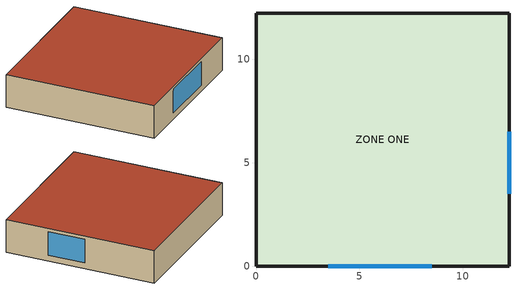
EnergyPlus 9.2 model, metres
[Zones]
ZONE ONE
 floor adiabatic (FLOOR): 12.24,0 0,0 0,12.24 12.24,12.24 z0
 wall outside (R13WALL): 0,0 12.24,0 12.24,12.24 0,12.24 0,0 z0:2.75
 window x2 (DoubleClear): 3.5,0 8.5,0 / 12.24,3.5 12.24,6.5 z0.5:2.5
 roof outside (ROOF31): 0,12.24 0,0 12.24,0 12.24,12.24 z2.75
[Building]
Simple One Zone w Windows: North Axis {deg}=0; Terrain=City; Loads Convergence Tolerance Value=0.04; Temperature Convergence Tolerance Value {deltaC}=0.004; Solar Distribution=MinimalShadowing; Maximum Number of Warmup Days=30; Minimum Number of Warmup Days=6
[Site:Location]
Turin: Latitude {deg}=45.22; Longitude {deg}=7.65; Time Zone {hr}=1; Elevation {m}=287
[Site:GroundTemperature:BuildingSurface]
18.89, 18.92, 19.02, 19.12, 19.21, 19.23, 19.07, 19.32, 19.09, 19.21, 19.13, 18.96
[Construction]
R13WALL: M01 100mm brick, I02 50mm insulation board, F04 Wall air space resistance, M01 100mm brick, G01a 19mm gypsum board
FLOOR: F16 Acoustic tile, F05 Ceiling air space resistance, M14a 100mm heavyweight concrete
ROOF31: M14a 100mm heavyweight concrete, F05 Ceiling air space resistance, F16 Acoustic tile
[Material]
Name | Roughness | Thickness {m} | Conductivity {W/m-K} | Density {kg/m3} | Specific Heat {J/kg-K}
F16 Acoustic tile | MediumSmooth | 0.0191 | 0.06 | 368 | 590
G01a 19mm gypsum board | MediumSmooth | 0.019 | 0.16 | 800 | 1090
I02 50mm insulation board | MediumRough | 0.0508 | 0.03 | 43 | 1210
M01 100mm brick | MediumRough | 0.1016 | 0.89 | 1920 | 790
M14a 100mm heavyweight concrete | MediumRough | 0.1016 | 1.95 | 2240 | 900
[Material:AirGap]
Name | Thermal Resistance {m2-K/W}
F04 Wall air space resistance | 0.15
F05 Ceiling air space resistance | 0.18
[Construction:WindowDataFile]
DoubleClear: C:\EnergyPlusV9-2-0\DataSets\Window5DataFile.dat
[ExternalInterface:FunctionalMockupUnitExport:From:Variable]
Name | Output:Variable Index Key | Output:Variable | FMU Variable
 | ZONE ONE | Zone Air Relative Humidity | RHRoom
 | Environment | Site Outdoor Air Drybulb Temperature | Tamb
 | ZONE ONE | Zone Mean Air Temperature | TRooMea
[ExternalInterface:FunctionalMockupUnitExport:To:Actuator] Actuated Component Unique=Environment; Actuated Component Type=Weather Data
Name | Actuated Component Control Type | FMU Variable | Initial Value
Tbulb | Outdoor Dry Bulb | Tbulb | 20
Tdew | Outdoor Dew Point | Tdew | 20
RH | Outdoor Relative Humidity | RH | 50
[People]
RoomPeople: Zone or ZoneList=ZONE ONE; Number of People Schedule=FMU_Peo_ZoneOne; Number of People Calculation Method=People; Number of People=1; Fraction Radiant=0.3; Sensible Heat Fraction=autocalculate; Activity Level Schedule=Sch Act; Carbon Dioxide Generation Rate {m3/s-W}=3.82e-08; Enable ASHRAE 55 Comfort Warnings=No; Mean Radiant Temperature Calculation Type=ZoneAveraged; Clothing Insulation Calculation Method=ClothingInsulationSchedule
[OtherEquipment]
OthEqu_ZoneOne: Fuel Type=None; Zone or ZoneList=ZONE ONE; Schedule=FMU_OthEqu_ZoneOne; Design Level Calculation Method=EquipmentLevel; Design Level {W}=1; Fraction Latent=0; Fraction Radiant=0; Fraction Lost=0
[ExternalInterface:FunctionalMockupUnitExport:To:Schedule] Initial Value=0
Name | Schedule | FMU Variable
 | FMU_Peo_ZoneOne | Peo
 | FMU_OthEqu_ZoneOne | Q
[Zone]
ZONE ONE: 0, 0, 0, 1, 1, autocalculate, autocalculate
[Schedule:Day:Hourly]
Day Sch Act: 130, 130, 130, 130, 130, 130, 130, 130, 130, 130, 130, 130, 130, 130, 130, 130, 130, 130, 130, 130, 130, 130, 130, 130
[Schedule:Week:Daily]
Wee Sch Act: Day Sch Act, Day Sch Act, Day Sch Act, Day Sch Act, Day Sch Act, Day Sch Act, Day Sch Act, Day Sch Act, Day Sch Act, Day Sch Act, Day Sch Act, Day Sch Act
[Schedule:Year]
Sch Act: Wee Sch Act, 1, 1, 12, 31
